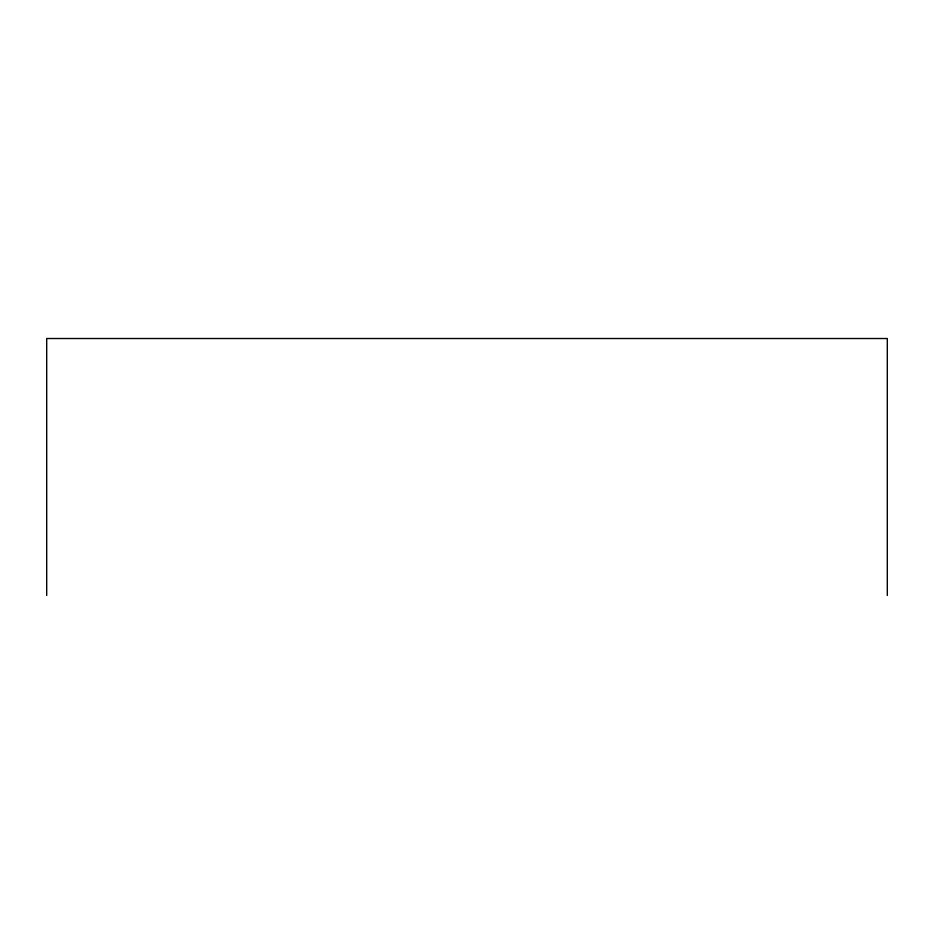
<?xml version="1.0" encoding="UTF-8"?>
<svg xmlns="http://www.w3.org/2000/svg" width="934" height="934" viewBox="0 0 934 934"><rect width="100%" height="100%" fill="white"/><g stroke="black" fill="none" stroke-linecap="round" stroke-linejoin="round"><path stroke-width="1.4" d="M887.3 595.483L887.3 338.517L46.7 338.517L46.7 595.483"/></g></svg>
